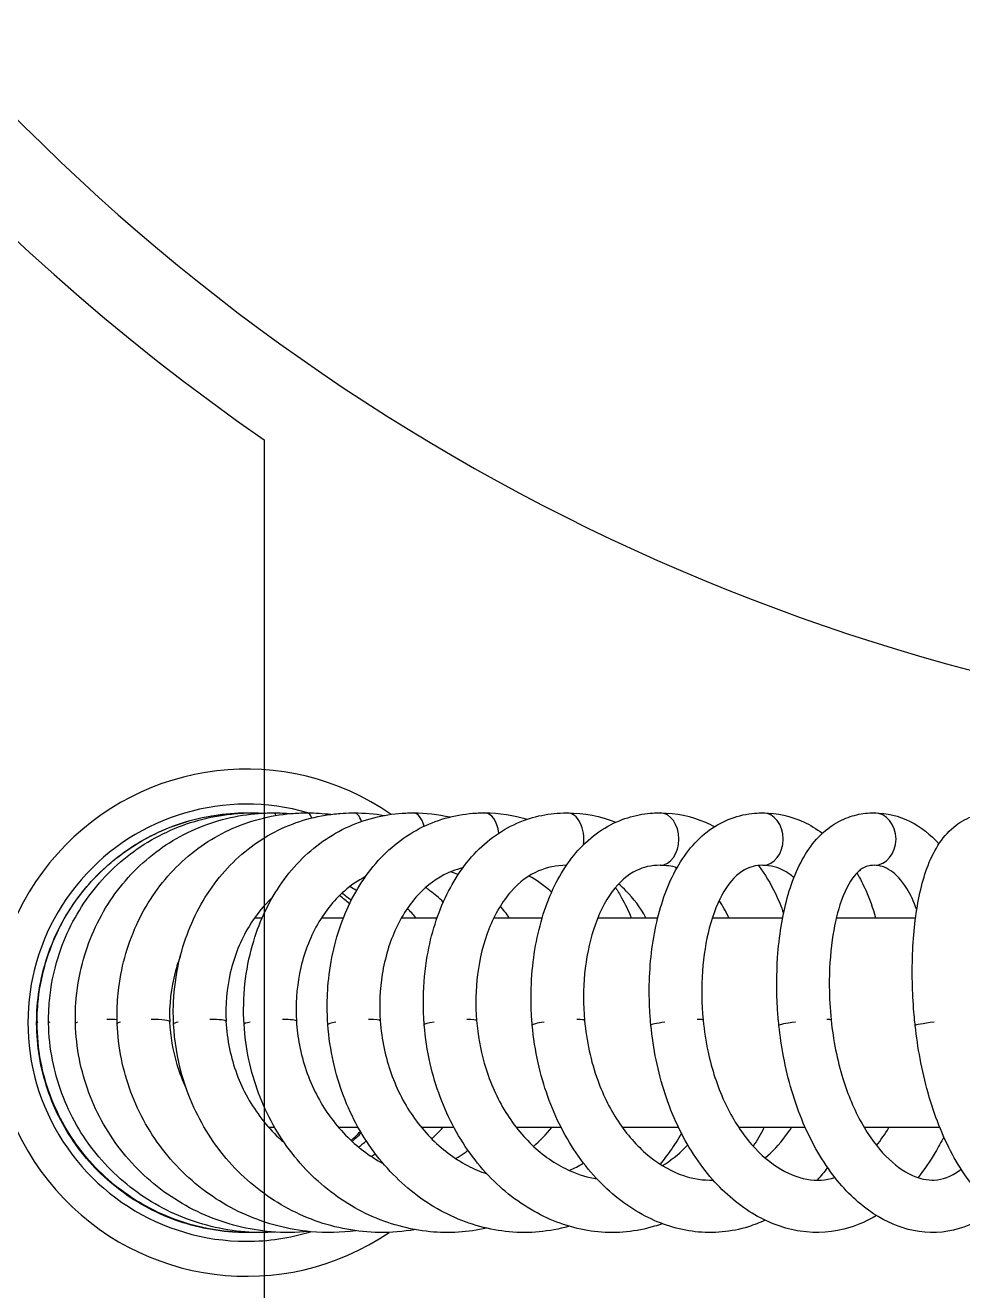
# Model space of a CAD drawing. Header units: metres. Extents: x 116 to 542, y -164 to 56.
# Drawn here: x 495.1073 to 495.1609, y -86.0641 to -85.9917 of the extents above; entities that cross this region are included whole.
import ezdxf

# ---------------------------------------------------------------- set-up
doc = ezdxf.new("R2010")
doc.units = ezdxf.units.M
doc.layers.add('AR-169$0$A-MUEBLES FIJOS', color=8, linetype='Continuous')

# ---------------------------------------------------------------- blocks, each defined once
blk = doc.blocks.new('AR-169$0$503-3D')
at = {"color": 0}
for points in [[(-25.6, 52.5), (-10.05, 52.5, -0.246241), (0.2309, 47.11), (15.18, 47.11), (27.6, 47.11, -0.414214), (38.1, 36.61), (38.1, 14.58, -0.414214), (27.6, 4.08), (-10.05, 4.08), (-25.6, 4.08, -0.414214), (-38.1, 16.58), (-38.1, 40, -0.414214)], [(-25.6, 52), (-10.05, 52, -0.414214), (1.95, 40), (1.95, 16.58, -0.414214), (-10.05, 4.58), (-25.6, 4.58, -0.414214), (-37.6, 16.58), (-37.6, 40, -0.414214)]]:
    blk.add_lwpolyline(points, format="xyb", close=True, dxfattribs=at)
blk = doc.blocks.new('AR-169$0$EB1005-S')
at = {"color": 0}
for p, q in [((1.2, -4.9), (1.1995, -4.9)), ((0.6, -4.9461), (0.6, -4.9894)), ((-0.6, -5.0613), (-0.6, -5.0278)), ((0.6, -5.3281), (0.6, -5.4538)), ((-0.6, -5.5384), (-0.6, -5.427)), ((0.6, -5.7853), (0.6, -5.9891)), ((-0.6, -6.0859), (-0.6, -5.9)), ((0.6, -6.3134), (0.6, -6.5899)), ((-0.6, -6.6983), (-0.6, -6.4424)), ((0.6, -6.9075), (0.6, -7.2504)), ((-0.6, -7.3697), (-0.6, -7.0488)), ((0.6, -7.5621), (0.6, -7.9642)), ((-0.6, -8.0936), (-0.6, -7.7136)), ((0.6, -8.271), (0.6, -8.7241)), ((-0.6, -8.8629), (-0.6, -8.4305))]:
    blk.add_line(p, q, dxfattribs=at)
for radius, start, end in [(1.45, 325.26277, 214.20742), (1.25, 343.73831, 180), (1.25, 180, 197.03309)]:
    blk.add_arc((0, -4.9), radius, start, end, dxfattribs=at)
for centre, major_axis, ratio, start_param, end_param in [((0, -3.8527), (0.0005, -0.15), 0.122655, 2.930073, 3.141641), ((0, -3.9186), (0.0023, -0.15), 0.121768, 2.831072, 3.142236), ((0, -4.0717), (0.0041, -0.1499), 0.119706, 2.732107, 3.141797), ((0, -4.0717), (0.0041, -0.1499), 0.119706, 0.938043, 1.372459), ((0, -4.3105), (0.0058, -0.1499), 0.116489, 2.633206, 3.140638), ((0, -4.3105), (0.0058, -0.1499), 0.116489, 6.281898, 7.556743), ((0, -4.6327), (0.0075, -0.1498), 0.112149, 2.534393, 3.143267), ((0, -4.6327), (0.0075, -0.1498), 0.112149, 6.281532, 7.45793), ((0, -5.0352), (0.0091, -0.1497), 0.106726, 2.435689, 3.142615), ((1.05, -4.9389), (-0.15, 0), 0.098104, 2.874128, 3.141593), ((1.05, -5.0552), (-0.15, 0), 0.195261, 2.694418, 3.141593), ((0, -5.0352), (0.0091, -0.1497), 0.106726, 6.282421, 7.359226), ((1.05, -5.2477), (-0.15, 0), 0.290535, 2.509984, 3.141593), ((0, -5.5142), (-0.0107, 0.1496), 0.100274, 5.478704, 6.283393), ((1.05, -5.5146), (-0.15, 0), 0.383006, 2.311454, 3.141593), ((0, -5.5142), (-0.0107, 0.1496), 0.100274, 3.142107, 4.119055), ((1.05, -5.8533), (-0.15, 0), 0.471782, 2.084978, 3.141593), ((0, -6.065), (-0.0121, 0.1495), 0.092854, 5.380264, 6.282488), ((0, -6.065), (-0.0121, 0.1495), 0.092854, 3.143061, 4.020616), ((1.05, -6.2606), (-0.15, 0), 0.556006, 1.801553, 3.141593), ((0, -6.6824), (-0.0134, 0.1494), 0.084539, 5.281969, 6.282532), ((0, -6.6824), (-0.0134, 0.1494), 0.084539, 3.140135, 3.922321), ((1.05, -6.7325), (-0.15, 0), 0.634865, 1.351306, 3.141593), ((0, -7.3602), (-0.0146, 0.1493), 0.075408, 5.18382, 6.283559), ((1.05, -7.2644), (-0.15, 0), 0.7076, 0.000133, 3.141593), ((0, -7.3602), (-0.0146, 0.1493), 0.075408, 3.139621, 3.824172), ((1.05, -7.8513), (-0.15, 0), 0.773508, 0.000152, 3.141593), ((0, -8.0921), (-0.0156, 0.1492), 0.065549, 5.085812, 6.284787), ((0, -8.0921), (-0.0156, 0.1492), 0.065549, 3.140451, 3.726164), ((1.05, -8.4874), (-0.15, 0), 0.831954, 0.000176, 3.141593), ((0, -8.8709), (-0.0165, 0.1491), 0.055058, 4.987935, 6.285403)]:
    blk.add_ellipse(centre, major_axis=major_axis, ratio=ratio, start_param=start_param, end_param=end_param, dxfattribs=at)
for points, knots in [([(-1.1993, -4.9476), (-1.2007, -4.9047), (-1.1998, -4.8618), (-1.1869, -4.6894), (-1.1555, -4.5597), (-1.0543, -4.3195), (-0.9829, -4.206), (-0.8093, -4.0099), (-0.7046, -3.9249), (-0.4766, -3.7951), (-0.3503, -3.7486), (-0.1488, -3.7101), (-0.0745, -3.703), (-0.0005, -3.7027)], [1.846524, 1.846524, 1.846524, 1.846524, 1.974714, 1.974714, 2.365886, 2.365886, 2.759561, 2.759561, 3.15547, 3.15547, 3.550599, 3.550599, 3.773981, 3.773981, 3.773981, 3.773981]), ([(-1.1999, -4.9108), (-1.2002, -4.8805), (-1.1993, -4.8502), (-1.1888, -4.6928), (-1.1594, -4.5654), (-1.0632, -4.3291), (-0.9951, -4.2174), (-0.8294, -4.0234), (-0.7296, -3.9388), (-0.5113, -3.8069), (-0.3899, -3.758), (-0.1411, -3.7015), (-0.0106, -3.6933), (0.2434, -3.718), (0.3699, -3.7513), (0.6031, -3.8547), (0.7127, -3.9262), (0.9015, -4.0978), (0.983, -4.2001), (1.1082, -4.4224), (1.1534, -4.5451), (1.1925, -4.7456), (1.1999, -4.8229), (1.1999, -4.9)], [3.74607, 3.74607, 3.74607, 3.74607, 3.83663, 3.83663, 4.219637, 4.219637, 4.602643, 4.602643, 4.985649, 4.985649, 5.368656, 5.368656, 5.751662, 5.751662, 6.134669, 6.134669, 6.517675, 6.517675, 6.900681, 6.900681, 7.283688, 7.283688, 7.513914, 7.513914, 7.513914, 7.513914]), ([(-0.0004, -3.7027), (0.0004, -3.7027), (0.0012, -3.7027), (0.0028, -3.7027), (0.0037, -3.7027), (0.0073, -3.7027), (0.01, -3.7027), (0.0207, -3.7028), (0.0287, -3.7029), (0.0609, -3.7038), (0.085, -3.7052), (0.1813, -3.7137), (0.2532, -3.7267), (0.45, -3.7812), (0.5725, -3.8382), (0.7882, -3.9863), (0.8845, -4.0788), (1.041, -4.2884), (1.1028, -4.4085), (1.1806, -4.6513), (1.2002, -4.7764), (1.2002, -4.9)], [0, 0, 0, 0, 0.002326, 0.002326, 0.00502, 0.00502, 0.013104, 0.013104, 0.037355, 0.037355, 0.110135, 0.110135, 0.329246, 0.329246, 0.727684, 0.727684, 1.122859, 1.122859, 1.520772, 1.520772, 1.891609, 1.891609, 1.891609, 1.891609]), ([(-1.1975, -5.0641), (-1.2012, -5.0062), (-1.2007, -4.9482), (-1.1858, -4.7608), (-1.1538, -4.6309), (-1.0514, -4.39), (-0.9794, -4.2761), (-0.8047, -4.079), (-0.6995, -3.9935), (-0.4705, -3.8627), (-0.3439, -3.8158), (-0.1449, -3.7771), (-0.0734, -3.7697), (-0.0023, -3.7686)], [1.805669, 1.805669, 1.805669, 1.805669, 1.97856, 1.97856, 2.369693, 2.369693, 2.76382, 2.76382, 3.16035, 3.16035, 3.556035, 3.556035, 3.770748, 3.770748, 3.770748, 3.770748]), ([(-0.0022, -3.7686), (-0.0014, -3.7686), (-0.0005, -3.7686), (0.0014, -3.7686), (0.0024, -3.7685), (0.0066, -3.7685), (0.0097, -3.7685), (0.0222, -3.7684), (0.0316, -3.7685), (0.069, -3.7693), (0.0971, -3.7708), (0.2094, -3.781), (0.2932, -3.7976), (0.499, -3.8614), (0.6189, -3.9216), (0.828, -4.0747), (0.9203, -4.1692), (1.0672, -4.381), (1.1236, -4.5014), (1.1749, -4.6875), (1.1867, -4.75), (1.1967, -4.8438), (1.1988, -4.8748), (1.1999, -4.9116), (1.2, -4.9175), (1.2001, -4.9277), (1.2002, -4.932), (1.2002, -4.9372), (1.2002, -4.938), (1.2002, -4.9389), (1.2002, -4.9389), (1.2002, -4.9389)], [0, 0, 0, 0, 0.002521, 0.002521, 0.005664, 0.005664, 0.015091, 0.015091, 0.043376, 0.043376, 0.128274, 0.128274, 0.384192, 0.384192, 0.782551, 0.782551, 1.177668, 1.177668, 1.573987, 1.573987, 1.765566, 1.765566, 1.859228, 1.859228, 1.876776, 1.876776, 1.889936, 1.889936, 1.892404, 1.892404, 1.892418, 1.892418, 1.892418, 1.892418]), ([(-1.1943, -5.257), (-1.2013, -5.1849), (-1.2018, -5.112), (-1.1846, -4.9113), (-1.1521, -4.7824), (-1.0488, -4.5431), (-0.9763, -4.4297), (-0.8008, -4.2333), (-0.6952, -4.148), (-0.4655, -4.0172), (-0.3386, -3.9701), (-0.1417, -3.9312), (-0.0728, -3.9236), (-0.0041, -3.9217)], [1.763267, 1.763267, 1.763267, 1.763267, 1.981235, 1.981235, 2.371553, 2.371553, 2.765448, 2.765448, 3.162135, 3.162135, 3.558269, 3.558269, 3.765592, 3.765592, 3.765592, 3.765592]), ([(-0.0037, -3.9217), (-0.0024, -3.9217), (-0.0012, -3.9217), (0.0029, -3.9216), (0.0058, -3.9215), (0.0173, -3.9213), (0.0259, -3.9213), (0.0603, -3.9214), (0.086, -3.9223), (0.1891, -3.9292), (0.2661, -3.9418), (0.4674, -3.9946), (0.5895, -4.049), (0.8036, -4.191), (0.8988, -4.2799), (1.0516, -4.4816), (1.1113, -4.5971), (1.1676, -4.7774), (1.1811, -4.8381), (1.1937, -4.9298), (1.1967, -4.9603), (1.199, -5.0023), (1.1995, -5.0138), (1.2, -5.034), (1.2001, -5.0426), (1.2002, -5.052), (1.2002, -5.0528), (1.2002, -5.054), (1.2002, -5.0543), (1.2002, -5.0547), (1.2002, -5.0548), (1.2002, -5.055), (1.2002, -5.055), (1.2002, -5.0551), (1.2002, -5.0551), (1.2002, -5.0551), (1.2002, -5.0551), (1.2002, -5.0551)], [0.000345, 0.000345, 0.000345, 0.000345, 0.004132, 0.004132, 0.012781, 0.012781, 0.038729, 0.038729, 0.116608, 0.116608, 0.351184, 0.351184, 0.750548, 0.750548, 1.145832, 1.145832, 1.541097, 1.541097, 1.73207, 1.73207, 1.825737, 1.825737, 1.860837, 1.860837, 1.887161, 1.887161, 1.889629, 1.889629, 1.890554, 1.890554, 1.890901, 1.890901, 1.891031, 1.891031, 1.89108, 1.89108, 1.891093, 1.891093, 1.891093, 1.891093]), ([(-1.1896, -5.525), (-1.2011, -5.4397), (-1.203, -5.3527), (-1.1838, -5.1407), (-1.1509, -5.014), (-1.047, -4.7783), (-0.9744, -4.6664), (-0.7985, -4.4722), (-0.6928, -4.3877), (-0.4628, -4.2576), (-0.3356, -4.2104), (-0.1401, -4.1712), (-0.0729, -4.1632), (-0.0058, -4.1606)], [1.718428, 1.718428, 1.718428, 1.718428, 1.981534, 1.981534, 2.370193, 2.370193, 2.763165, 2.763165, 3.159583, 3.159583, 3.556125, 3.556125, 3.758539, 3.758539, 3.758539, 3.758539]), ([(-0.0054, -4.1606), (-0.0002, -4.1604), (0.005, -4.1602), (0.0263, -4.1597), (0.0423, -4.1596), (0.1066, -4.1603), (0.1547, -4.1636), (0.3337, -4.1863), (0.4631, -4.2243), (0.6949, -4.3356), (0.8007, -4.4099), (0.9775, -4.5856), (1.0507, -4.6892), (1.1538, -4.9113), (1.1859, -5.0323), (1.1988, -5.1847), (1.2001, -5.2143), (1.2002, -5.2446), (1.2002, -5.2453), (1.2002, -5.2465), (1.2002, -5.247), (1.2002, -5.2476), (1.2002, -5.2476), (1.2002, -5.2476)], [0.000439, 0.000439, 0.000439, 0.000439, 0.016153, 0.016153, 0.064617, 0.064617, 0.21023, 0.21023, 0.612858, 0.612858, 1.00923, 1.00923, 1.404497, 1.404497, 1.791383, 1.791383, 1.883379, 1.883379, 1.885533, 1.885533, 1.887149, 1.887149, 1.887187, 1.887187, 1.887187, 1.887187]), ([(-1.1833, -5.8636), (-1.1953, -5.7956), (-1.2009, -5.7263), (-1.1979, -5.5345), (-1.1747, -5.4096), (-1.0894, -5.1738), (-1.0258, -5.0601), (-0.8661, -4.858), (-0.7674, -4.7676), (-0.5482, -4.6225), (-0.4248, -4.5662), (-0.2031, -4.5038), (-0.105, -4.4878), (-0.0075, -4.4829)], [1.67275, 1.67275, 1.67275, 1.67275, 1.888691, 1.888691, 2.274319, 2.274319, 2.66417, 2.66417, 3.059209, 3.059209, 3.455979, 3.455979, 3.750308, 3.750308, 3.750308, 3.750308]), ([(0.0058, -4.4601), (-0.0763, -4.4633), (-0.1593, -4.4772), (-0.2853, -4.5156), (-0.3313, -4.5337), (-0.3756, -4.5551)], [0, 0, 0, 0, 0.2488016, 0.2488016, 0.3954089, 0.3954089, 0.3954089, 0.3954089]), ([(-0.0072, -4.4829), (0.001, -4.4825), (0.0092, -4.4821), (0.0424, -4.4811), (0.0673, -4.481), (0.1672, -4.4836), (0.2419, -4.492), (0.4428, -4.5322), (0.567, -4.5779), (0.786, -4.7018), (0.8841, -4.7813), (1.0419, -4.9644), (1.104, -5.0704), (1.1631, -5.2374), (1.1775, -5.2933), (1.1915, -5.3784), (1.1949, -5.4068), (1.1988, -5.4568), (1.1998, -5.4783), (1.2001, -5.504), (1.2002, -5.5081), (1.2002, -5.5129), (1.2002, -5.5137), (1.2002, -5.5145)], [0.000356, 0.000356, 0.000356, 0.000356, 0.025109, 0.025109, 0.100465, 0.100465, 0.327373, 0.327373, 0.729043, 0.729043, 1.126472, 1.126472, 1.520409, 1.520409, 1.708063, 1.708063, 1.800293, 1.800293, 1.869442, 1.869442, 1.882401, 1.882401, 1.884831, 1.884831, 1.884831, 1.884831]), ([(0.3848, -4.5227), (0.3538, -4.5107), (0.322, -4.5003), (0.199, -4.4676), (0.1026, -4.4566), (0.0058, -4.4604)], [1.036967, 1.036967, 1.036967, 1.036967, 1.1412569, 1.1412569, 1.432605, 1.432605, 1.432605, 1.432605]), ([(0.0076, -4.7823), (-0.0451, -4.7849), (-0.0981, -4.7917), (-0.2471, -4.823), (-0.3426, -4.8584), (-0.5142, -4.9539), (-0.5927, -5.0148), (-0.6683, -5.0949), (-0.6778, -5.1054), (-0.687, -5.1162)], [0, 0, 0, 0, 0.159681, 0.159681, 0.4571867, 0.4571867, 0.7511504, 0.7511504, 0.7945566, 0.7945566, 0.7945566, 0.7945566]), ([(0.7176, -5.0486), (0.67, -4.9975), (0.6135, -4.9518), (0.472, -4.8661), (0.3811, -4.8293), (0.1967, -4.7864), (0.1023, -4.7778), (0.0075, -4.7825)], [0.6008054, 0.6008054, 0.6008054, 0.6008054, 0.8453922, 0.8453922, 1.1527117, 1.1527117, 1.4379617, 1.4379617, 1.4379617, 1.4379617]), ([(-1.1749, -6.2717), (-1.1987, -6.1664), (-1.2056, -6.0563), (-1.1836, -5.8302), (-1.1511, -5.7115), (-1.0487, -5.4891), (-0.9769, -5.383), (-0.8028, -5.1971), (-0.6977, -5.1155), (-0.4685, -4.9879), (-0.3412, -4.9406), (-0.1449, -4.8989), (-0.0769, -4.8897), (-0.0091, -4.8856)], [1.621333, 1.621333, 1.621333, 1.621333, 1.970344, 1.970344, 2.352694, 2.352694, 2.741351, 2.741351, 3.136265, 3.136265, 3.533605, 3.533605, 3.738349, 3.738349, 3.738349, 3.738349]), ([(-0.009, -4.8855), (0.1449, -4.8761), (0.3014, -4.8932), (0.5662, -4.9685), (0.6815, -5.0211), (0.8824, -5.1562), (0.9705, -5.2407), (1.1038, -5.4298), (1.1518, -5.5364), (1.1894, -5.7008), (1.1967, -5.7549), (1.1998, -5.8233), (1.2001, -5.8369), (1.2002, -5.8512), (1.2002, -5.8518), (1.2002, -5.8527), (1.2002, -5.8529), (1.2002, -5.8531), (1.2002, -5.8531), (1.2002, -5.8531), (1.2002, -5.8531), (1.2002, -5.8531)], [0.000165, 0.000165, 0.000165, 0.000165, 0.46451, 0.46451, 0.860306, 0.860306, 1.259097, 1.259097, 1.647337, 1.647337, 1.829693, 1.829693, 1.874652, 1.874652, 1.876759, 1.876759, 1.877472, 1.877472, 1.877517, 1.877517, 1.877539, 1.877539, 1.877539, 1.877539]), ([(0.0092, -5.1848), (-0.0368, -5.1876), (-0.083, -5.1934), (-0.2259, -5.2209), (-0.3221, -5.2538), (-0.4956, -5.3432), (-0.5753, -5.4004), (-0.7082, -5.5299), (-0.7636, -5.6033), (-0.8052, -5.6808)], [0, 0, 0, 0, 0.139339, 0.139339, 0.436778, 0.436778, 0.729898, 0.729898, 1.015049, 1.015049, 1.015049, 1.015049]), ([(0.8354, -5.5797), (0.8133, -5.5367), (0.7856, -5.4962), (0.6981, -5.3958), (0.6273, -5.3401), (0.4672, -5.2538), (0.3762, -5.2216), (0.1938, -5.1857), (0.1014, -5.1793), (0.0094, -5.1849)], [0.35731, 0.35731, 0.35731, 0.35731, 0.54465, 0.54465, 0.86012, 0.86012, 1.166663, 1.166663, 1.444743, 1.444743, 1.444743, 1.444743]), ([(-1.1638, -6.7441), (-1.1641, -6.7429), (-1.1645, -6.7417), (-1.1959, -6.6311), (-1.2065, -6.5149), (-1.1855, -6.2886), (-1.1544, -6.1756), (-1.0552, -5.9625), (-0.9852, -5.8603), (-0.8141, -5.6797), (-0.7102, -5.5997), (-0.4826, -5.4731), (-0.3557, -5.4254), (-0.1554, -5.3804), (-0.0829, -5.3698), (-0.0107, -5.3647)], [1.567083, 1.567083, 1.567083, 1.567083, 1.571138, 1.571138, 1.953242, 1.953242, 2.330266, 2.330266, 2.71526, 2.71526, 3.109213, 3.109213, 3.507164, 3.507164, 3.725311, 3.725311, 3.725311, 3.725311]), ([(-0.0107, -5.3646), (-0.0045, -5.3642), (0.0016, -5.3638), (0.0261, -5.3623), (0.0445, -5.3616), (0.1181, -5.36), (0.1732, -5.362), (0.3587, -5.3789), (0.4874, -5.4091), (0.7177, -5.5006), (0.8229, -5.5627), (0.9979, -5.7138), (1.0701, -5.8052), (1.1657, -6.0005), (1.193, -6.1057), (1.1996, -6.2261), (1.2, -6.2388), (1.2002, -6.2539), (1.2002, -6.2563), (1.2002, -6.2591), (1.2002, -6.2595), (1.2002, -6.2601), (1.2002, -6.2602), (1.2002, -6.2603), (1.2002, -6.2603), (1.2002, -6.2604), (1.2002, -6.2604), (1.2002, -6.2604)], [0, 0, 0, 0, 0.018508, 0.018508, 0.074036, 0.074036, 0.240953, 0.240953, 0.644907, 0.644907, 1.044533, 1.044533, 1.443913, 1.443913, 1.818457, 1.818457, 1.862248, 1.862248, 1.870458, 1.870458, 1.871997, 1.871997, 1.872286, 1.872286, 1.872401, 1.872401, 1.872459, 1.872459, 1.872459, 1.872459]), ([(0.6805, -5.489), (0.6961, -5.4709), (0.711, -5.4523), (0.7257, -5.4323), (0.7263, -5.4314), (0.727, -5.4306)], [185.45465468, 185.45465468, 185.45465468, 185.45465468, 185.5260648, 185.5260648, 185.52919898, 185.52919898, 185.52919898, 185.52919898]), ([(0.7546, -5.5281), (0.7556, -5.5267), (0.7565, -5.5254), (0.7648, -5.513), (0.772, -5.5018), (0.7789, -5.4904)], [0.90158852, 0.90158852, 0.90158852, 0.90158852, 0.90681942, 0.90681942, 0.94838397, 0.94838397, 0.94838397, 0.94838397]), ([(-0.7111, -5.5406), (-0.7108, -5.5409), (-0.7105, -5.5413), (-0.6991, -5.556), (-0.6874, -5.5702), (-0.6753, -5.584)], [2.01878947, 2.01878947, 2.01878947, 2.01878947, 2.02004426, 2.02004426, 2.07494022, 2.07494022, 2.07494022, 2.07494022]), ([(0.0107, -5.6638), (-0.0421, -5.6676), (-0.0953, -5.675), (-0.2444, -5.7066), (-0.3399, -5.7405), (-0.5112, -5.8296), (-0.5895, -5.8857), (-0.7214, -6.0132), (-0.7765, -6.0864), (-0.8357, -6.1988), (-0.8516, -6.2359), (-0.8643, -6.2736)], [0, 0, 0, 0, 0.160036, 0.160036, 0.457342, 0.457342, 0.750254, 0.750254, 1.045288, 1.045288, 1.184932, 1.184932, 1.184932, 1.184932]), ([(0.8855, -6.1362), (0.8803, -6.1151), (0.8739, -6.0946), (0.8415, -6.0115), (0.8032, -5.953), (0.6966, -5.844), (0.6242, -5.7936), (0.4622, -5.718), (0.3716, -5.6906), (0.1916, -5.6616), (0.1009, -5.6574), (0.0109, -5.6638)], [0.1708, 0.1708, 0.1708, 0.1708, 0.262475, 0.262475, 0.55599, 0.55599, 0.877892, 0.877892, 1.181339, 1.181339, 1.453663, 1.453663, 1.453663, 1.453663]), ([(-1.1491, -7.2764), (-1.1546, -7.2613), (-1.1597, -7.2462), (-1.1957, -7.1272), (-1.2064, -7.0169), (-1.1858, -6.8034), (-1.1553, -6.6973), (-1.0582, -6.4962), (-0.9893, -6.3993), (-0.8204, -6.2266), (-0.7172, -6.1495), (-0.4902, -6.0263), (-0.3633, -5.9791), (-0.1608, -5.9329), (-0.0863, -5.9216), (-0.0121, -5.9156)], [1.508047, 1.508047, 1.508047, 1.508047, 1.5639, 1.5639, 1.943206, 1.943206, 2.31307, 2.31307, 2.693533, 2.693533, 3.086932, 3.086932, 3.485888, 3.485888, 3.710194, 3.710194, 3.710194, 3.710194]), ([(-0.012, -5.9155), (-0.0089, -5.9153), (-0.0058, -5.915), (0.0066, -5.9141), (0.0159, -5.9135), (0.0531, -5.9114), (0.081, -5.9105), (0.1927, -5.91), (0.2761, -5.9162), (0.4834, -5.9486), (0.6053, -5.9847), (0.8203, -6.085), (0.9165, -6.1506), (1.0693, -6.307), (1.1282, -6.4002), (1.1779, -6.5458), (1.1886, -6.5926), (1.1974, -6.6636), (1.1992, -6.6872), (1.2, -6.7154), (1.2001, -6.7199), (1.2002, -6.726), (1.2002, -6.7277), (1.2002, -6.73), (1.2002, -6.7307), (1.2002, -6.7315), (1.2002, -6.7318), (1.2002, -6.7321), (1.2002, -6.7322), (1.2002, -6.7323)], [0.000049, 0.000049, 0.000049, 0.000049, 0.009375, 0.009375, 0.037493, 0.037493, 0.121889, 0.121889, 0.376259, 0.376259, 0.778348, 0.778348, 1.180609, 1.180609, 1.577362, 1.577362, 1.754179, 1.754179, 1.840537, 1.840537, 1.856716, 1.856716, 1.862784, 1.862784, 1.865059, 1.865059, 1.865912, 1.865912, 1.866232, 1.866232, 1.866232, 1.866232]), ([(0.6893, -6.0242), (0.713, -6.0001), (0.735, -5.9747), (0.7611, -5.9399), (0.7671, -5.9316), (0.7729, -5.9231)], [0.7887022, 0.7887022, 0.7887022, 0.7887022, 0.9013453, 0.9013453, 0.9361709, 0.9361709, 0.9361709, 0.9361709]), ([(-0.7775, -6.0964), (-0.7723, -6.1047), (-0.767, -6.1128), (-0.7513, -6.136), (-0.7406, -6.1508), (-0.7293, -6.1653)], [1.91647621, 1.91647621, 1.91647621, 1.91647621, 1.94766409, 1.94766409, 2.00560122, 2.00560122, 2.00560122, 2.00560122]), ([(0.0121, -6.2146), (-0.0695, -6.2212), (-0.152, -6.2359), (-0.3252, -6.2853), (-0.4166, -6.3243), (-0.5779, -6.4203), (-0.6502, -6.4784), (-0.7681, -6.606), (-0.8151, -6.6771), (-0.8694, -6.7995), (-0.8847, -6.8511), (-0.893, -6.9021)], [0, 0, 0, 0, 0.246835, 0.246835, 0.542497, 0.542497, 0.835786, 0.835786, 1.130827, 1.130827, 1.337286, 1.337286, 1.337286, 1.337286]), ([(0.9, -6.7285), (0.8995, -6.67), (0.8883, -6.6174), (0.8432, -6.5125), (0.8042, -6.4596), (0.6946, -6.3625), (0.62, -6.3181), (0.4566, -6.2542), (0.3678, -6.2319), (0.1906, -6.2096), (0.101, -6.2074), (0.0122, -6.2145)], [0.005785, 0.005785, 0.005785, 0.005785, 0.265027, 0.265027, 0.571867, 0.571867, 0.899805, 0.899805, 1.195842, 1.195842, 1.464721, 1.464721, 1.464721, 1.464721]), ([(-1.1294, -7.8636), (-1.1441, -7.8323), (-1.1566, -7.8004), (-1.1972, -7.6704), (-1.2067, -7.5663), (-1.1837, -7.3673), (-1.1528, -7.2694), (-1.0559, -7.0829), (-0.9873, -6.9927), (-0.8187, -6.8304), (-0.715, -6.7574), (-0.4872, -6.6403), (-0.3598, -6.5952), (-0.1586, -6.5507), (-0.0859, -6.5395), (-0.0134, -6.533)], [1.443137, 1.443137, 1.443137, 1.443137, 1.568153, 1.568153, 1.944088, 1.944088, 2.304369, 2.304369, 2.679947, 2.679947, 3.073971, 3.073971, 3.473847, 3.473847, 3.692915, 3.692915, 3.692915, 3.692915]), ([(-0.0132, -6.533), (-0.0106, -6.5327), (-0.0081, -6.5325), (0.0024, -6.5316), (0.0103, -6.531), (0.0418, -6.5287), (0.0654, -6.5275), (0.16, -6.5246), (0.2307, -6.5268), (0.4276, -6.5447), (0.5515, -6.5709), (0.773, -6.6497), (0.8735, -6.7033), (1.0393, -6.8374), (1.1068, -6.9213), (1.1668, -7.0568), (1.1804, -7.1001), (1.1929, -7.1653), (1.1959, -7.1864), (1.1991, -7.2237), (1.1999, -7.2398), (1.2001, -7.2575), (1.2002, -7.2591), (1.2002, -7.2617), (1.2002, -7.2629), (1.2002, -7.2641), (1.2002, -7.2641), (1.2002, -7.2642), (1.2002, -7.2642), (1.2002, -7.2642), (1.2002, -7.2642), (1.2002, -7.2642)], [0.000177, 0.000177, 0.000177, 0.000177, 0.007938, 0.007938, 0.031744, 0.031744, 0.103187, 0.103187, 0.318238, 0.318238, 0.718675, 0.718675, 1.120632, 1.120632, 1.525751, 1.525751, 1.70232, 1.70232, 1.785118, 1.785118, 1.847194, 1.847194, 1.853012, 1.853012, 1.857374, 1.857374, 1.857579, 1.857579, 1.857598, 1.857598, 1.857611, 1.857611, 1.857611, 1.857611]), ([(0.7462, -6.6438), (0.7487, -6.6411), (0.7512, -6.6383), (0.7874, -6.5978), (0.8157, -6.5567), (0.8381, -6.5135)], [0.8833221, 0.8833221, 0.8833221, 0.8833221, 0.8973233, 0.8973233, 1.0902556, 1.0902556, 1.0902556, 1.0902556]), ([(0.0134, -6.8318), (-0.1028, -6.8422), (-0.2215, -6.8677), (-0.4191, -6.9397), (-0.504, -6.9828), (-0.6512, -7.0832), (-0.7153, -7.1419), (-0.8153, -7.2659), (-0.8522, -7.3327), (-0.8935, -7.4549), (-0.9019, -7.5116), (-0.8999, -7.5663)], [0, 0, 0, 0, 0.35142, 0.35142, 0.64372, 0.64372, 0.93724, 0.93724, 1.232543, 1.232543, 1.491878, 1.491878, 1.491878, 1.491878]), ([(0.9, -7.2644), (0.9, -7.2126), (0.8897, -7.1687), (0.8462, -7.0785), (0.8064, -7.0315), (0.6931, -6.9478), (0.6179, -6.9104), (0.4557, -6.8585), (0.3692, -6.8411), (0.1938, -6.8242), (0.1031, -6.8238), (0.0134, -6.8318)], [0, 0, 0, 0, 0.267407, 0.267407, 0.592893, 0.592893, 0.918977, 0.918977, 1.206279, 1.206279, 1.478043, 1.478043, 1.478043, 1.478043]), ([(0.7735, -7.0083), (0.7542, -7.0207), (0.7345, -7.0325), (0.6778, -7.064), (0.6395, -7.0824), (0.6, -7.0988)], [1.0201033, 1.0201033, 1.0201033, 1.0201033, 1.0951723, 1.0951723, 1.2314935, 1.2314935, 1.2314935, 1.2314935]), ([(0.6, -7.1827), (0.6589, -7.1507), (0.7108, -7.1123), (0.7675, -7.0558), (0.7809, -7.041), (0.7932, -7.0257)], [0.6512167, 0.6512167, 0.6512167, 0.6512167, 0.8943036, 0.8943036, 0.9767588, 0.9767588, 0.9767588, 0.9767588]), ([(-1.1026, -8.5001), (-1.1322, -8.4514), (-1.1558, -8.4002), (-1.2001, -8.2563), (-1.2069, -8.159), (-1.1788, -7.9761), (-1.1464, -7.8877), (-1.048, -7.718), (-0.9788, -7.6356), (-0.8084, -7.4859), (-0.7031, -7.4182), (-0.4726, -7.3097), (-0.344, -7.2679), (-0.1477, -7.2275), (-0.081, -7.2175), (-0.0146, -7.211)], [1.370383, 1.370383, 1.370383, 1.370383, 1.585186, 1.585186, 1.956216, 1.956216, 2.303782, 2.303782, 2.674942, 2.674942, 3.070895, 3.070895, 3.472476, 3.472476, 3.673309, 3.673309, 3.673309, 3.673309]), ([(-0.0143, -7.2109), (-0.0097, -7.2105), (-0.0052, -7.2101), (0.0134, -7.2084), (0.0274, -7.2073), (0.0834, -7.2034), (0.1254, -7.2019), (0.2931, -7.201), (0.4174, -7.2125), (0.6483, -7.2584), (0.757, -7.2938), (0.9473, -7.3903), (1.0309, -7.454), (1.1486, -7.6063), (1.1858, -7.6958), (1.1988, -7.807), (1.1999, -7.826), (1.2002, -7.8468), (1.2002, -7.8486), (1.2002, -7.8506), (1.2002, -7.8507), (1.2002, -7.8509), (1.2002, -7.851), (1.2002, -7.851), (1.2002, -7.851), (1.2002, -7.851), (1.2002, -7.851), (1.2002, -7.851), (1.2002, -7.851), (1.2002, -7.851)], [0.000211, 0.000211, 0.000211, 0.000211, 0.014098, 0.014098, 0.056394, 0.056394, 0.18343, 0.18343, 0.568719, 0.568719, 0.965559, 0.965559, 1.377015, 1.377015, 1.759891, 1.759891, 1.837602, 1.837602, 1.844882, 1.844882, 1.845564, 1.845564, 1.845692, 1.845692, 1.845736, 1.845736, 1.845758, 1.845758, 1.845769, 1.845769, 1.845769, 1.845769]), ([(-0.817, -7.2772), (-0.7893, -7.3226), (-0.7547, -7.3665), (-0.7092, -7.4126), (-0.7043, -7.4175), (-0.6992, -7.4223)], [1.8673385, 1.8673385, 1.8673385, 1.8673385, 2.0712096, 2.0712096, 2.095571, 2.095571, 2.095571, 2.095571]), ([(-0.6325, -7.3858), (-0.6672, -7.3656), (-0.7008, -7.3441), (-0.759, -7.3031), (-0.7843, -7.2839), (-0.8087, -7.2639)], [0.6541495, 0.6541495, 0.6541495, 0.6541495, 0.7765934, 0.7765934, 0.8751081, 0.8751081, 0.8751081, 0.8751081]), ([(1.2, -7.2656), (1.1997, -7.354), (1.1815, -7.4416), (1.139, -7.54), (1.1305, -7.5575), (1.1212, -7.5748)], [0.0024032, 0.0024032, 0.0024032, 0.0024032, 0.3383054, 0.3383054, 0.4127017, 0.4127017, 0.4127017, 0.4127017]), ([(0.0145, -7.5095), (-0.0469, -7.5155), (-0.1087, -7.5251), (-0.2669, -7.5594), (-0.3628, -7.5907), (-0.5326, -7.6684), (-0.6093, -7.7154), (-0.7361, -7.8183), (-0.7881, -7.8756), (-0.8624, -7.9903), (-0.8854, -8.0486), (-0.9046, -8.1581), (-0.9012, -8.2103), (-0.8845, -8.2623)], [0, 0, 0, 0, 0.185774, 0.185774, 0.487221, 0.487221, 0.781233, 0.781233, 1.07405, 1.07405, 1.369013, 1.369013, 1.672031, 1.672031, 1.672031, 1.672031]), ([(0.9, -7.8513), (0.9, -7.8094), (0.8914, -7.7775), (0.8519, -7.7057), (0.8119, -7.665), (0.696, -7.5958), (0.6234, -7.5664), (0.4665, -7.5256), (0.3821, -7.5121), (0.2046, -7.4994), (0.1089, -7.5004), (0.0146, -7.5096)], [0, 0, 0, 0, 0.268179, 0.268179, 0.61446, 0.61446, 0.926422, 0.926422, 1.207971, 1.207971, 1.493924, 1.493924, 1.493924, 1.493924]), ([(-0.7736, -7.8644), (-0.7384, -7.9052), (-0.696, -7.9447), (-0.6325, -7.9927), (-0.6166, -8.0041), (-0.6, -8.0152)], [1.9819584, 1.9819584, 1.9819584, 1.9819584, 2.193377, 2.193377, 2.2605165, 2.2605165, 2.2605165, 2.2605165]), ([(0.8988, -7.8265), (0.8496, -7.863), (0.7956, -7.8953), (0.7023, -7.9401), (0.6647, -7.9556), (0.6258, -7.9693)], [0.8294954, 0.8294954, 0.8294954, 0.8294954, 1.047168, 1.047168, 1.1833515, 1.1833515, 1.1833515, 1.1833515]), ([(0.8298, -8.0288), (0.8443, -8.0118), (0.8564, -7.9946), (0.8891, -7.9368), (0.8999, -7.8963), (0.8999, -7.85)], [1.0598787, 1.0598787, 1.0598787, 1.0598787, 1.183297, 1.183297, 1.4763957, 1.4763957, 1.4763957, 1.4763957]), ([(1.2, -7.8528), (1.1997, -7.9324), (1.1819, -8.0115), (1.131, -8.1214), (1.1091, -8.1576), (1.0834, -8.1918)], [0.0029532, 0.0029532, 0.0029532, 0.0029532, 0.3245856, 0.3245856, 0.49398, 0.49398, 0.49398, 0.49398]), ([(-1.065, -9.1798), (-1.1161, -9.1168), (-1.1552, -9.0468), (-1.2029, -8.8884), (-1.2064, -8.7981), (-1.1726, -8.6328), (-1.139, -8.5552), (-1.0398, -8.4039), (-0.9697, -8.3296), (-0.7971, -8.1933), (-0.69, -8.1315), (-0.4562, -8.0323), (-0.326, -7.9941), (-0.1351, -7.9579), (-0.0753, -7.9492), (-0.0156, -7.943)], [1.285876, 1.285876, 1.285876, 1.285876, 1.60488, 1.60488, 1.96938, 1.96938, 2.299928, 2.299928, 2.667764, 2.667764, 3.066939, 3.066939, 3.470998, 3.470998, 3.651273, 3.651273, 3.651273, 3.651273]), ([(-0.0154, -7.9429), (0.0172, -7.9395), (0.0499, -7.9368), (0.1809, -7.9288), (0.279, -7.9292), (0.4945, -7.9437), (0.6109, -7.9622), (0.8201, -8.0197), (0.915, -8.0598), (1.0328, -8.1416), (1.0686, -8.1733), (1.1253, -8.2409), (1.1476, -8.2762), (1.1782, -8.3455), (1.1882, -8.379), (1.1968, -8.4293), (1.1986, -8.4457), (1.1998, -8.4684), (1.2, -8.4746), (1.2001, -8.482), (1.2002, -8.4832), (1.2002, -8.4852), (1.2002, -8.4861), (1.2002, -8.487), (1.2002, -8.487), (1.2002, -8.4871), (1.2002, -8.4871), (1.2002, -8.4872), (1.2002, -8.4872), (1.2002, -8.4872)], [0.000173, 0.000173, 0.000173, 0.000173, 0.098816, 0.098816, 0.397244, 0.397244, 0.78838, 0.78838, 1.191805, 1.191805, 1.398232, 1.398232, 1.577836, 1.577836, 1.728753, 1.728753, 1.800776, 1.800776, 1.827767, 1.827767, 1.832827, 1.832827, 1.836623, 1.836623, 1.8368, 1.8368, 1.836955, 1.836955, 1.836974, 1.836974, 1.836974, 1.836974]), ([(0.0156, -8.2412), (-0.098, -8.2531), (-0.2138, -8.2758), (-0.4118, -8.3369), (-0.4991, -8.3736), (-0.6485, -8.4572), (-0.713, -8.5049), (-0.8127, -8.6029), (-0.8494, -8.6546), (-0.8935, -8.7491), (-0.9017, -8.7918), (-0.898, -8.878), (-0.8812, -8.9257), (-0.8415, -8.979), (-0.8396, -8.9815), (-0.8376, -8.984)], [0, 0, 0, 0, 0.343428, 0.343428, 0.641699, 0.641699, 0.934963, 0.934963, 1.226192, 1.226192, 1.517675, 1.517675, 1.870552, 1.870552, 1.887887, 1.887887, 1.887887, 1.887887]), ([(0.9, -8.4875), (0.9, -8.4577), (0.8942, -8.4395), (0.8723, -8.4046), (0.8594, -8.3898), (0.8054, -8.3457), (0.7473, -8.3152), (0.616, -8.2729), (0.5474, -8.2576), (0.3906, -8.2357), (0.2992, -8.2298), (0.1434, -8.2312), (0.0793, -8.2347), (0.0156, -8.2414)], [0, 0, 0, 0, 0.263498, 0.263498, 0.44063, 0.44063, 0.770259, 0.770259, 1.031598, 1.031598, 1.321594, 1.321594, 1.514439, 1.514439, 1.514439, 1.514439]), ([(0.8563, -8.3885), (0.8248, -8.4068), (0.7917, -8.4237), (0.7078, -8.4606), (0.6551, -8.4793), (0.6, -8.4946)], [0.8783736, 0.8783736, 0.8783736, 0.8783736, 1.0111349, 1.0111349, 1.2017486, 1.2017486, 1.2017486, 1.2017486]), ([(0.6462, -8.7308), (0.6927, -8.7139), (0.7338, -8.6942), (0.8147, -8.6439), (0.8482, -8.6119), (0.8914, -8.5492), (0.9, -8.5214), (0.9, -8.4866)], [0.7034732, 0.7034732, 0.7034732, 0.7034732, 0.9040362, 0.9040362, 1.184053, 1.184053, 1.4932873, 1.4932873, 1.4932873, 1.4932873]), ([(1.2, -8.489), (1.1996, -8.5594), (1.1826, -8.6296), (1.1206, -8.7538), (1.076, -8.8094), (1.022, -8.857)], [0.0033479, 0.0033479, 0.0033479, 0.0033479, 0.305618, 0.305618, 0.6017216, 0.6017216, 0.6017216, 0.6017216]), ([(-1.0093, -9.8959), (-1.0851, -9.8297), (-1.1449, -9.7506), (-1.2031, -9.583), (-1.2068, -9.4972), (-1.1718, -9.3486), (-1.1403, -9.2828), (-1.047, -9.1507), (-0.9791, -9.0844), (-0.8097, -8.9605), (-0.7026, -8.9034), (-0.4684, -8.8108), (-0.3378, -8.7745), (-0.1428, -8.7381), (-0.0796, -8.7288), (-0.0165, -8.7218)], [1.180471, 1.180471, 1.180471, 1.180471, 1.592913, 1.592913, 1.957297, 1.957297, 2.263021, 2.263021, 2.625023, 2.625023, 3.02917, 3.02917, 3.436032, 3.436032, 3.626692, 3.626692, 3.626692, 3.626692]), ([(-0.6521, -8.8851), (-0.6829, -8.8695), (-0.7128, -8.8532), (-0.7929, -8.806), (-0.8413, -8.7731), (-0.886, -8.738)], [0.6726051, 0.6726051, 0.6726051, 0.6726051, 0.7825881, 0.7825881, 0.9789213, 0.9789213, 0.9789213, 0.9789213]), ([(-0.0164, -8.7218), (-0.01, -8.7211), (-0.0037, -8.7204), (0.0219, -8.7178), (0.0411, -8.716), (0.1179, -8.7097), (0.1754, -8.7068), (0.3561, -8.703), (0.4771, -8.7088), (0.6958, -8.736), (0.796, -8.7576), (0.9769, -8.8234), (1.0594, -8.871), (1.1437, -8.9719), (1.1642, -9.0062), (1.1867, -9.0662), (1.1928, -9.0902), (1.1979, -9.1255), (1.1989, -9.1365), (1.1998, -9.1521), (1.1999, -9.1567), (1.2, -9.163), (1.2, -9.1648), (1.2, -9.1665), (1.2, -9.1666), (1.2, -9.1667), (1.2, -9.1667), (1.2, -9.1667), (1.2, -9.1667), (1.2, -9.1667)], [0.000039, 0.000039, 0.000039, 0.000039, 0.019345, 0.019345, 0.077388, 0.077388, 0.251939, 0.251939, 0.636699, 0.636699, 1.024378, 1.024378, 1.450161, 1.450161, 1.631232, 1.631232, 1.742907, 1.742907, 1.793353, 1.793353, 1.814318, 1.814318, 1.822179, 1.822179, 1.822363, 1.822363, 1.822517, 1.822517, 1.822536, 1.822536, 1.822536, 1.822536])]:
    blk.add_open_spline(points, degree=3, knots=knots, dxfattribs=at)
for points in [[(1.2, -4.9), (1.2, -4.9048), (1.2, -4.9095), (1.1999, -4.9143)], [(1.2, -4.939), (1.2, -4.9578), (1.1995, -4.9766), (1.1986, -4.9954)], [(1.2, -5.0554), (1.2, -5.0874), (1.1986, -5.1193), (1.1959, -5.1512)], [(1.2, -5.2481), (1.2, -5.293), (1.1972, -5.3379), (1.1916, -5.3824)], [(-0.6732, -5.4973), (-0.6567, -5.5158), (-0.6395, -5.5337), (-0.6216, -5.5508)], [(0.6991, -5.4981), (0.7135, -5.4808), (0.7272, -5.4628), (0.7402, -5.4445)], [(-0.6788, -5.5033), (-0.6631, -5.5213), (-0.6467, -5.5388), (-0.6297, -5.5556)], [(0.8288, -5.5751), (0.8295, -5.5737), (0.8301, -5.5723), (0.8308, -5.5709)], [(1.2, -5.5151), (1.1999, -5.5728), (1.195, -5.6305), (1.1853, -5.6871)], [(-0.7641, -5.6123), (-0.7592, -5.6202), (-0.7541, -5.628), (-0.7489, -5.6357)], [(0.6, -5.8669), (0.6189, -5.8518), (0.637, -5.8359), (0.6545, -5.8193)], [(1.2, -5.854), (1.1999, -5.9243), (1.1919, -5.9945), (1.1764, -6.0626)], [(-0.6644, -5.9583), (-0.6441, -5.98), (-0.6225, -6.0009), (-0.6, -6.0209)], [(0.8466, -6.1092), (0.8526, -6.0954), (0.8581, -6.0814), (0.8632, -6.0673)], [(-0.8638, -6.2723), (-0.8638, -6.2725), (-0.8637, -6.2727), (-0.8636, -6.273)], [(1.2, -6.2614), (1.1999, -6.3442), (1.1876, -6.4266), (1.164, -6.5052)], [(0.6, -6.4016), (0.6234, -6.3856), (0.6456, -6.3684), (0.6667, -6.3502)], [(-0.7073, -6.5403), (-0.6749, -6.5771), (-0.6389, -6.6119), (-0.6, -6.6439)], [(-0.845, -6.7447), (-0.8328, -6.7722), (-0.8185, -6.7991), (-0.8022, -6.8255)], [(1.2, -6.7334), (1.1998, -6.8287), (1.1815, -6.9232), (1.1465, -7.0109)], [(0.8866, -7.3605), (0.8954, -7.3294), (0.8999, -7.2972), (0.8999, -7.2633)], [(0.8894, -7.3497), (0.8864, -7.3522), (0.8833, -7.3546), (0.8802, -7.357)], [(0.6, -7.6564), (0.6357, -7.6398), (0.6687, -7.6211), (0.6986, -7.6008)], [(-0.6, -7.8572), (-0.6367, -7.838), (-0.6722, -7.8174), (-0.7064, -7.7957)], [(-0.8282, -8.2209), (-0.8532, -8.2019), (-0.8773, -8.1823), (-0.9003, -8.1619)], [(-0.7023, -8.5007), (-0.6713, -8.5251), (-0.637, -8.5488), (-0.6, -8.5712)]]:
    blk.add_open_spline(points, degree=3, dxfattribs=at)
blk = doc.blocks.new('AR-169$0$503')
at = {"color": 0, "yscale": 0.01, "zscale": 0.01}
for name, p, xscale in [('AR-169$0$503-3D', (0.03565, -0.3), -0.01), ('AR-169$0$EB1005-S', (0, 0.2211), 0.01)]:
    blk.add_blockref(name, p, dxfattribs=dict(at, xscale=xscale))

msp = doc.modelspace()

# ---------------------------------------------------------------- linework, layer by layer
msp.add_circle((496.552863, -118.438836), 45.317594)

# ---------------------------------------------------------------- block references
at = {"layer": 'AR-169$0$A-MUEBLES FIJOS', "color": 8, "rotation": 90.00000000000001}
msp.add_blockref('AR-169$0$503', (495.292097, -86.048767), dxfattribs=at)

doc.saveas('drawing.dxf')
